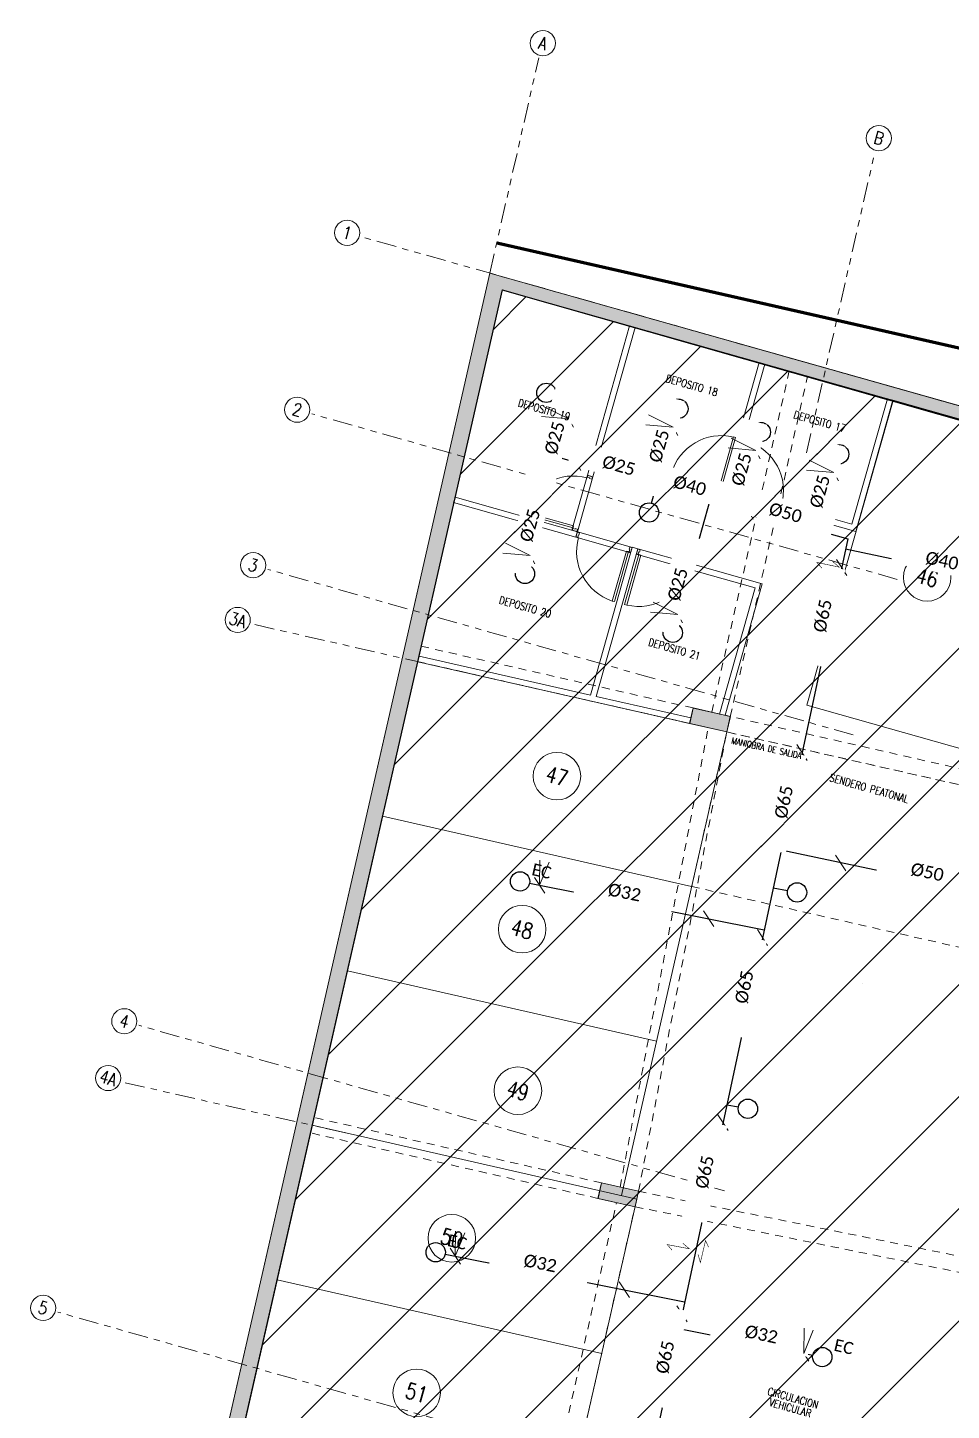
# Model space of a CAD drawing. Header units: inches. Extents: x 0 to 766, y -245 to 236.
# Drawn here: x 99.38 to 113.95, y -186.91 to -165.09 of the extents above; entities that cross this region are included whole.
import ezdxf
from ezdxf.enums import TextEntityAlignment as Align

# ---------------------------------------------------------------- set-up
doc = ezdxf.new("R2010")
doc.units = ezdxf.units.IN
doc.header["$MEASUREMENT"] = 0
for name, pattern in [('CONTINUA', [0]), ('HIDDEN2', [0.1875, 0.125, -0.0625]), ('PHANTOM', [2.5, 1.25, -0.25, 0.25, -0.25, 0.25, -0.25])]:
    doc.linetypes.add(name, pattern=pattern)
for name, color, linetype, lineweight in [('00 SOS 911 - ACCES. ACI', 125, 'Continuous', 9), ('000 SOS 911 - ACCESORIOS ACI', 3, 'Continuous', 20), ('000 SOS 911 ROCIADORES', 5, 'Continuous', 25), ('000 SOS 911 SOPORTES ACI', 3, 'Continuous', 25), ('000 SOS 911 TEXTOS', 4, 'Continuous', 0), ('000 SOS 911 TUBERIA ACI', 1, 'Continuous', 25), ('A-PLACAS', 251, 'Continuous', 9), ('A-TEXTO-INDICACIONES', 251, 'Continuous', 9), ('A-VIGAS', 251, 'HIDDEN2', 9), ('CIRCULACION PEATONAL', 251, 'Continuous', 5), ('EJES', 251, 'PHANTOM', 9), ('HATCH', 251, 'Continuous', 9), ('MUMERACIONESTAC', 251, 'Continuous', 9), ('MURO-BAJO', 251, 'Continuous', 9), ('MUROS', 251, 'Continuous', 9), ('PROYECCIONES', 251, 'HIDDEN2', 9), ('PUERTAS', 251, 'Continuous', 9), ('Tabique 0.09', 251, 'Continuous', 5), ('TEXTO-AMBIENTE', 251, 'Continuous', 9)]:
    doc.layers.add(name, color=color, linetype=linetype, lineweight=lineweight)
doc.layers.add('LAYERYYY', color=7, linetype='Continuous')
doc.layers.add('relleno', color=7, linetype='Continuous')
doc.styles.add('P&R', font='calibril.ttf')
doc.styles.add('ROMANS', font='romans.shx', dxfattribs={"width": 0.8})

# ---------------------------------------------------------------- blocks, each defined once
blk = doc.blocks.new('ESTR_PISO-SS')
at = {"layer": 'HATCH'}
h = blk.add_hatch(color=251, dxfattribs=at)
h.dxf.hatch_style = 1
h.paths.add_polyline_path([(16.428, 16.4), (24.278, 16.4), (24.278, 16.15), (16.428, 16.15)])
h.paths.add_polyline_path([(48.728, 19.44), (44.428, 19.44), (44.428, 18.05), (36.628, 18.05), (36.628, 17.65), (34.728, 17.65), (34.728, 15.94), (31.928, 15.94), (31.928, 15.69), (34.928, 15.69), (34.928, 17.45), (36.828, 17.45), (36.828, 17.85), (44.628, 17.85), (44.628, 19.24), (48.728, 19.24)])
h.paths.add_polyline_path([(8.478, 13.45), (12.478, 13.45), (12.478, 13.12), (12.278, 13.12), (12.278, 13.2), (8.478, 13.2)])
h.paths.add_polyline_path([(23.721, 47.977), (29.109, 49.079), (30.328, 43.124), (30.328, 34.35), (47.128, 34.35), (47.128, 29.35), (48.029, 29.35), (53.644, 25.45), (50.178, 20.459), (50.178, 19.24), (49.978, 19.24), (49.978, 20.521), (53.366, 25.4), (47.967, 29.15), (46.878, 29.15), (46.878, 34.1), (30.078, 34.1), (30.078, 43.098), (28.914, 48.784), (23.771, 47.732)])
h.paths.add_polyline_path([(-8.481, 46.57), (-7.091, 19.845), (-0.802, 20.216), (-0.296, 10.5), (5.028, 10.5), (5.028, 13.2), (5.278, 13.2), (5.278, 10.25), (-0.533, 10.25), (-1.038, 19.952), (-7.327, 19.581), (-8.742, 46.77), (6.203, 46.77), (6.203, 46.57)])
h = blk.add_hatch(color=251, dxfattribs=at)
h.dxf.hatch_style = 1
h.paths.add_polyline_path([(8.478, 18.6), (5.028, 18.6), (5.028, 17.15), (5.278, 17.15), (5.278, 18.35), (8.478, 18.35)])
h.paths.add_polyline_path([(4.028, 23.92), (8.478, 23.92), (8.478, 24.17), (5.278, 24.17), (5.278, 25.35), (5.028, 25.35), (5.028, 24.17), (4.028, 24.17)])
h.paths.add_polyline_path([(12.478, 20.57), (12.478, 22.52), (16.178, 22.52), (16.178, 20.57), (16.378, 20.57), (16.378, 22.52), (16.878, 22.52), (16.878, 22.77), (12.478, 22.77), (12.478, 29.37), (12.278, 29.37), (12.278, 20.57)])
h.paths.add_polyline_path([(15.778, 24.57), (19.078, 24.57), (19.078, 24.82), (15.778, 24.82)])
h.paths.add_polyline_path([(-2.283, 28.477), (-2.882, 28.446), (-2.869, 28.196), (-2.27, 28.227)])
h.paths.add_polyline_path([(-2.023, 23.484), (-2.622, 23.452), (-2.609, 23.203), (-2.01, 23.234)])
h.paths.add_polyline_path([(-2.543, 33.47), (-3.142, 33.439), (-3.129, 33.189), (-2.53, 33.22)])
h.paths.add_polyline_path([(4.028, 33.97), (9.128, 33.97), (9.128, 33.72), (5.378, 33.72), (5.378, 33.32), (5.128, 33.32), (5.128, 33.72), (4.028, 33.72)])
h.paths.add_polyline_path([(4.028, 29.27), (5.028, 29.27), (5.028, 29.87), (5.378, 29.87), (5.378, 29.27), (8.478, 29.27), (8.478, 29.02), (4.028, 29.02)])
h.paths.add_polyline_path([(5.678, 44.02), (6.528, 44.02), (6.528, 43.72), (5.678, 43.72)])
h.paths.add_polyline_path([(6.028, 41.32), (6.028, 40.27), (5.678, 40.27), (5.678, 41.32)])
h.paths.add_polyline_path([(3.178, 41.07), (3.178, 41.67), (2.928, 41.67), (2.928, 41.07)])
h.paths.add_polyline_path([(-3.188, 41.072), (-3.788, 41.041), (-3.775, 40.791), (-3.175, 40.822)])
h.paths.add_polyline_path([(17.728, 41.32), (17.728, 40.27), (17.378, 40.27), (17.378, 41.32)])
h.paths.add_polyline_path([(24.628, 44.795), (24.628, 44.195), (24.378, 44.195), (24.378, 44.795)])
h.paths.add_polyline_path([(24.628, 40.87), (24.628, 40.27), (24.378, 40.27), (24.378, 40.87)])
h.paths.add_polyline_path([(14.278, 33.72), (18.278, 33.72), (18.278, 33.97), (14.278, 33.97)])
h.paths.add_polyline_path([(15.778, 29.37), (19.078, 29.37), (19.078, 29.12), (15.778, 29.12)])
h.paths.add_polyline_path([(23.178, 28.595), (23.778, 28.595), (23.778, 28.845), (23.178, 28.845)])
h.paths.add_polyline_path([(23.178, 33.72), (23.778, 33.72), (23.778, 33.97), (23.178, 33.97)])
h.paths.add_polyline_path([(30.578, 28.725), (31.178, 28.725), (31.178, 28.975), (30.578, 28.975)])
h.paths.add_polyline_path([(36.628, 29.65), (36.628, 28.725), (36.878, 28.725), (36.878, 29.65)])
h.paths.add_polyline_path([(41.753, 30), (41.753, 29.4), (42.003, 29.4), (42.003, 30)])
h.paths.add_polyline_path([(46.878, 23.1), (46.878, 22.5), (47.128, 22.5), (47.128, 23.1)])
h.paths.add_polyline_path([(41.753, 22.75), (41.753, 22.15), (42.003, 22.15), (42.003, 22.75)])
h.paths.add_polyline_path([(28.078, 15.69), (27.828, 15.69), (27.828, 16.4), (28.078, 16.4)])
h.paths.add_polyline_path([(23.178, 20.57), (23.778, 20.57), (23.778, 20.82), (23.178, 20.82)])
h.paths.add_polyline_path([(23.178, 23.47), (23.778, 23.47), (23.778, 23.72), (23.178, 23.72)])
h.paths.add_polyline_path([(30.578, 20.15), (31.178, 20.15), (31.178, 20.4), (30.578, 20.4)])
h.paths.add_polyline_path([(36.628, 22.75), (36.628, 22.15), (36.878, 22.15), (36.878, 22.75)])
h.paths.add_polyline_path([(30.578, 25.2), (31.178, 25.2), (31.178, 25.45), (30.578, 25.45)])
h.paths.add_polyline_path([(18.978, 20.57), (19.578, 20.57), (19.578, 20.82), (18.978, 20.82)])
h.paths.add_polyline_path([(16.428, 12.87), (12.278, 12.87), (12.278, 13.12), (16.178, 13.12), (16.178, 18.52), (12.478, 18.52), (12.478, 15.12), (12.278, 15.12), (12.278, 18.77), (16.428, 18.77)])
h.paths.add_polyline_path([(5.028, 13.45), (8.478, 13.45), (8.478, 13.2), (5.028, 13.2)])
h.paths.add_polyline_path([(6.203, 46.52), (6.203, 46.77), (17.728, 46.77), (17.728, 46.52)])
h.paths.add_polyline_path([(11.553, 40.27), (11.803, 40.27), (11.803, 46.515), (11.553, 46.515)])
at = {"layer": 'A-PLACAS', "elevation": 0}
for points in [[(-8.481, 46.57), (-7.091, 19.845), (-0.802, 20.216), (-0.296, 10.5), (5.028, 10.5), (5.028, 13.2), (5.278, 13.2), (5.278, 10.25), (-0.533, 10.25), (-1.038, 19.952), (-7.327, 19.581), (-8.742, 46.77), (6.203, 46.77), (6.203, 46.57)], [(-3.188, 41.072), (-3.788, 41.041), (-3.775, 40.791), (-3.175, 40.822)], [(-2.543, 33.47), (-3.142, 33.439), (-3.129, 33.189), (-2.53, 33.22)]]:
    blk.add_lwpolyline(points, close=True, dxfattribs=at)
at = {"layer": 'A-VIGAS'}
for p, q in [((-3.788, 41.041, 0), (-8.182, 40.812, 0)), ((-3.175, 40.822, 0), (2.878, 41.137, 0)), ((-3.775, 40.791, 0), (-8.169, 40.562, 0)), ((-2.842, 33.454, 0), (-3.475, 40.807, 0)), ((-2.543, 33.47, 0), (-3.175, 40.822, 0)), ((-2.543, 33.47, 0), (4.028, 33.97, 0)), ((-2.527, 33.221, 0), (4.037, 33.72, 0)), ((-3.142, 33.439, 0), (-7.786, 33.197, 0)), ((-3.129, 33.189, 0), (-7.773, 32.948, 0)), ((-2.582, 28.461, 0), (-2.829, 33.205, 0)), ((-2.53, 33.22, 0), (-2.527, 33.221, 0)), ((-2.283, 28.477, 0), (-2.53, 33.22, 0))]:
    blk.add_line(p, q, dxfattribs=at)
at = {"layer": 'A-VIGAS', "elevation": 0}
for points in [[(-3.488, 41.056), (-3.775, 46.57)], [(2.878, 41.387), (-3.188, 41.072), (-3.475, 46.57)]]:
    blk.add_lwpolyline(points, dxfattribs=at)
blk = doc.blocks.new('P-90 MARCO 3.5x1.5')
at = {"layer": 'PUERTAS'}
for p, q in [((0.038, 0.076), (0.038, 0.896)), ((0.038, 0.896), (0.073, 0.896)), ((0.073, 0.896), (0.073, 0.076)), ((0.038, 0.076), (0.073, 0.076))]:
    blk.add_line(p, q, dxfattribs=at)
at = {"layer": 'PUERTAS', "linetype": 'Continuous'}
for p, q in [((0, 0), (0, 0.076)), ((0, 0.076), (0.028, 0.076)), ((0.028, 0.076), (0.028, 0.038)), ((0.028, 0.038), (0.038, 0.038)), ((0.038, 0.038), (0.038, 0)), ((0.862, 0.038), (0.862, 0)), ((0.872, 0.038), (0.862, 0.038)), ((0.9, 0.076), (0.872, 0.076)), ((0.872, 0.076), (0.872, 0.038)), ((0.9, 0), (0.9, 0.076)), ((0, 0), (0.038, 0)), ((0.9, 0), (0.862, 0))]:
    blk.add_line(p, q, dxfattribs=at)
at = {"layer": 'PUERTAS', "color": 7, "linetype": 'Continuous'}
blk.add_arc((0.038, 0.076), 0.82, 0, 87.5537, dxfattribs=at)
blk = doc.blocks.new('EJE')
at = {"linetype": 'Continuous'}
blk.add_circle((0, 0), 0.5, dxfattribs=at)
at = {"layer": 'A-TEXTO-INDICACIONES', "style": 'ROMANS'}
blk.add_attdef('EJE', text='', height=0.22, rotation=0, dxfattribs=at).set_placement((0.007, 0.028), align=Align.MIDDLE_CENTER)
blk = doc.blocks.new('A$C0ADE16D5')
at = {"layer": 'PROYECCIONES', "color": 252}
blk.add_lwpolyline([(-2.495, -0.163), (-2.104, -6.15), (0.39, -5.987), (0, 0)], close=True, dxfattribs=at)
at = {"layer": 'PROYECCIONES', "color": 252, "char_height": 0.1, "attachment_point": 1, "rotation": 274, "style": 'ROMANS'}
for s, width, insert in [('\\pxql;MANIOBRA DE SALIDA', 3.38466, (-0.055, -0.11)), ('MANIOBRA DE SALIDA', 1.28481, (-2.013, -4.791))]:
    blk.add_mtext_dynamic_manual_height_columns(s, width=width, gutter_width=12.5, heights=[0], dxfattribs=dict(at, insert=insert))
blk = doc.blocks.new('UPR1')
at = {"layer": '000 SOS 911 ROCIADORES'}
blk.add_circle((0, 0), 6, dxfattribs=at)
blk = doc.blocks.new('SPRIG4')
blk.add_circle((0, 0), 6)
at = {"layer": 'LAYERYYY', "insert": (11.62, 12.96), "char_height": 7.5, "width": 9.4411, "attachment_point": 2, "style": 'P&R'}
blk.add_mtext('EC', dxfattribs=at)
blk = doc.blocks.new('000 SOS911 - COLGADORES')
at = {"layer": '000 SOS 911 - ACCESORIOS ACI'}
blk.add_lwpolyline([(2289.82, 2442.904), (2290.031, 2442.693)], dxfattribs=at)
blk = doc.blocks.new('Soporte Longitudinal')
at = {"layer": '000 SOS 911 SOPORTES ACI', "const_width": 0.02}
blk.add_lwpolyline([(-0.14, -0.149), (-0.405, 0), (0.405, 0), (0.197, 0.164)], dxfattribs=at)

msp = doc.modelspace()

# ---------------------------------------------------------------- linework, layer by layer
at = {"layer": '000 SOS 911 - ACCESORIOS ACI'}
for p, q in [((107.454, -178.624, 0), (107.458, -178.228, 0)), ((107.454, -178.624, 0), (107.603, -178.257, 0)), ((106.124, -184.475, 0), (106.128, -184.078, 0)), ((106.124, -184.475, 0), (106.273, -184.107, 0))]:
    msp.add_line(p, q, dxfattribs=at)
at = {"layer": '000 SOS 911 TUBERIA ACI'}
for p, q in [((107.622, -172.302, 0), (107.996, -170.979, 0)), ((107.996, -170.979, 0), (107.707, -170.898, 0)), ((109.221, -172.596, 0), (109.601, -171.253, 0)), ((110.603, -172.678, 0), (110.902, -171.621, 0)), ((107.744, -171.869, 0), (109.302, -172.31, 0)), ((111.838, -173.027, 0), (112.137, -171.97, 0)), ((107.622, -172.302, 0), (107.265, -173.565, 0)), ((109.302, -172.31, 0), (110.145, -172.548, 0)), ((110.023, -172.981, 0), (110.145, -172.548, 0)), ((110.145, -172.548, 0), (112.313, -173.161, 0)), ((109.595, -174.495, 0), (110.023, -172.981, 0)), ((107.294, -178.593, 0), (110.995, -179.327, 0)), ((111.137, -178.662, 0), (111.365, -178.708, 0)), ((112.548, -180.175, 0), (112.548, -180.174, 0)), ((110.405, -182.085, 0), (110.589, -182.121, 0)), ((105.964, -184.443, 0), (109.741, -185.193, 0)), ((109.65, -185.617, 0), (111.763, -186.037, 0))]:
    msp.add_line(p, q, dxfattribs=at)
at = {"layer": '000 SOS 911 TUBERIA ACI', "elevation": 0}
for points in [[(112.313, -173.161), (107.63, -195.079)], [(112.28, -173.317), (118.466, -174.625)], [(111.264, -178.067), (121.905, -180.316)]]:
    msp.add_lwpolyline(points, dxfattribs=at)
at = {"layer": 'CIRCULACION PEATONAL', "color": 251, "linetype": 'CONTINUA', "ltscale": 0.25, "elevation": 0}
for points in [[(117.557, -173.345), (117.843, -172.334), (113.032, -170.974), (111.671, -175.785), (116.483, -177.146)], [(105.531, -175.097), (101.025, -194.916)], [(108.744, -183.518), (110.406, -176.205), (105.531, -175.097)], [(109.852, -178.643), (104.976, -177.534)], [(109.298, -181.081), (104.422, -179.972)], [(108.987, -183.574), (103.868, -182.41)], [(108.987, -183.574), (106.144, -196.08), (101.025, -194.916)], [(108.433, -186.012), (103.314, -184.848)]]:
    msp.add_lwpolyline(points, dxfattribs=at)
at = {"layer": 'EJES', "linetype": 'PHANTOM', "ltscale": 0.25}
for p, q in [((106.668, -168.967, 0), (107.44, -165.569, 0)), ((111.663, -171.803, 0), (112.74, -167.067, 0)), ((113.789, -170.98, 0), (104.647, -168.396, 0)), ((113.096, -173.798, 0), (103.858, -171.186, 0)), ((112.402, -176.252, 0), (103.164, -173.64, 0)), ((106.435, -175.302, 0), (102.92, -174.503, 0)), ((110.369, -183.445, 0), (101.131, -180.833, 0)), ((104.392, -182.529, 0), (100.877, -181.73, 0)), ((109.09, -187.968, 0), (99.852, -185.356, 0))]:
    msp.add_line(p, q, dxfattribs=at)
at = {"layer": 'MUMERACIONESTAC', "linetype": 'Continuous'}
for centre in [(113.567, -173.767, 0), (107.727, -176.903, 0), (107.178, -179.317, 0), (107.111, -181.865, 0), (106.068, -184.192, 0), (105.514, -186.63, 0)]:
    msp.add_circle(centre, 0.375, dxfattribs=at)
at = {"layer": 'MURO-BAJO', "color": 251}
for p, q in [((107.963, -173.022, 0), (108.208, -172.156, 0)), ((108.294, -172.181, 0), (108.05, -173.047, 0)), ((110.334, -172.446, 0), (109.468, -172.201, 0)), ((109.495, -172.105, 0), (110.362, -172.35, 0)), ((111.287, -172.715, 0), (110.421, -172.47, 0)), ((111.313, -172.624, 0), (110.447, -172.379, 0)), ((108.025, -173.134, 0), (108.891, -173.378, 0)), ((108.05, -173.047, 0), (108.92, -173.293, 0)), ((109.844, -173.648, 0), (108.978, -173.403, 0)), ((109.868, -173.561, 0), (109.002, -173.316, 0))]:
    msp.add_line(p, q, dxfattribs=at)
at = {"layer": 'MUROS'}
for p, q in [((106.668, -168.967, 0), (100.632, -195.515, 0)), ((132.228, -176.193, 0), (106.668, -168.967, 0)), ((106.864, -169.23, 0), (106.121, -172.502, 0)), ((106.864, -169.23, 0), (108.874, -169.799, 0)), ((108.961, -169.823, 0), (110.919, -170.377, 0)), ((111.006, -170.401, 0), (112.94, -170.948, 0)), ((113.027, -170.973, 0), (117.843, -172.334, 0)), ((108.208, -172.156, 0), (108.294, -172.181, 0)), ((106.101, -172.589, 0), (105.551, -175.009, 0)), ((100.932, -195.325, 0), (105.531, -175.097, 0)), ((109.821, -176.072, 0), (109.877, -175.828, 0)), ((110.282, -175.92, 0), (109.877, -175.828, 0)), ((110.38, -175.943, 0), (110.462, -175.961, 0)), ((110.462, -175.961, 0), (110.406, -176.205, 0))]:
    msp.add_line(p, q, dxfattribs=at)
at = {"layer": 'MUROS', "elevation": 0}
msp.add_lwpolyline([(108.375, -183.563), (108.43, -183.319), (109.015, -183.452), (108.96, -183.696)], close=True, dxfattribs=at)
at = {"layer": 'PROYECCIONES', "color": 6, "linetype": 'PHANTOM', "ltscale": 0.5, "const_width": 0.05, "elevation": 0}
msp.add_lwpolyline([(164.908, -179.299), (163.462, -187.292, -0.177743), (161.369, -190.858), (155.504, -195.68), (140.885, -191.547), (143.272, -183.105), (143.731, -176.892), (106.776, -168.491)], format="xyb", dxfattribs=at)
at = {"layer": 'Tabique 0.09', "lineweight": 0, "elevation": 0}
for points in [[(110.919, -170.377), (110.919, -170.377), (110.334, -172.446), (110.421, -172.47), (111.006, -170.401)], [(106.096, -172.588), (106.096, -172.588), (108.025, -173.134), (108.05, -173.046), (106.121, -172.502)]]:
    msp.add_lwpolyline(points, close=True, dxfattribs=at)
msp.add_lwpolyline([(113.027, -170.973), (112.442, -173.042), (111.287, -172.715), (111.313, -172.624), (112.381, -172.926), (112.94, -170.948), (113.027, -170.973)], dxfattribs=at)
at = {"layer": 'Tabique 0.09', "lineweight": 0}
for points in [[(108.294, -172.181, 0), (108.208, -172.156, 0), (108.874, -169.799, 0), (108.961, -169.823, 0), (108.403, -171.796, 0), (109.495, -172.105, 0), (109.468, -172.201, 0), (108.376, -171.892, 0), (108.294, -172.181, 0)], [(109.821, -176.074, 0), (109.841, -175.984, 0), (108.344, -175.644, 0), (109.002, -173.316, 0), (108.916, -173.292, 0), (108.256, -175.624, 0), (105.551, -175.008, 0), (105.531, -175.097, 0), (109.821, -176.074, 0)]]:
    msp.add_polyline3d(points, dxfattribs=at)
msp.add_polyline3d([(110.38, -175.943, 0), (110.292, -175.923, 0), (110.854, -173.933, 0), (109.844, -173.648, 0), (109.868, -173.561, 0), (110.965, -173.871, 0)], close=True, dxfattribs=at)

# ---------------------------------------------------------------- block references
at = {"linetype": 'Continuous', "rotation": 73.46111227420867}
msp.add_blockref('A$C0ADE16D5', (110.406, -176.205, 0), dxfattribs=at)
at = {"layer": '00 SOS 911 - ACCES. ACI'}
for p, rotation in [((-2760.197, -1898.972, 0), 344.2139988296181), ((-2758.55, -1899.1, 0), 344.2139988296181), ((-2757.249, -1899.468, 0), 344.2139988296181), ((-2756.015, -1899.817, 0), 344.2139988296181), ((-2760.806, -1901.127, 0), 344.2139988296181), ((-2760.806, -1901.127, 0), 344.2139988296181), ((-2637.771, -2083.739, 0), 347.9335687724205), ((-2758.476, -1902.057, 0), 344.2139988296181), ((-2758.476, -1902.057, 0), 344.2139988296181), ((-2638.395, -2086.658, 0), 347.9335687724205), ((-2635.19, -2092.134, 0), 348.011386793178), ((-2618.219, -2123.291, 0), 348.6563644358752), ((-2615.552, -2123.818, 0), 348.6563644358752), ((-2639.019, -2089.577, 0), 347.9335687724205), ((-2639.643, -2092.497, 0), 347.9335687724205), ((-2619.549, -2129.142, 0), 348.6563644358752), ((-2616.882, -2129.669, 0), 348.6563644358752), ((-2640.287, -2095.511, 0), 347.9335687724205), ((-2635.772, -2099.865, 0), 348.011386793178)]:
    msp.add_blockref('000 SOS911 - COLGADORES', p, dxfattribs=dict(at, rotation=rotation))
at = {"layer": '000 SOS 911 ROCIADORES', "xscale": 0.0254, "yscale": 0.0254, "zscale": 0.0254}
for name, p, rotation in [('UPR1', (107.56, -170.856, 0), 344.2139988296181), ('UPR1', (109.642, -171.107, 0), 344.2139988296181), ('UPR1', (110.943, -171.475, 0), 344.2139988296181), ('UPR1', (112.178, -171.824, 0), 344.2139988296181), ('UPR1', (109.18, -172.743, 0), 344.2139988296181), ('UPR1', (107.223, -173.712, 0), 344.2139988296181), ('UPR1', (109.554, -174.641, 0), 344.2139988296181), ('SPRIG4', (107.145, -178.563, 0), 347.1925173436644), ('UPR1', (111.515, -178.737, 0), 344.2139988296181), ('UPR1', (110.739, -182.15, 0), 344.2139988296181), ('SPRIG4', (105.814, -184.414, 0), 347.1925173436644), ('SPRIG4', (111.912, -186.066, 0), 347.1925173436644)]:
    msp.add_blockref(name, p, dxfattribs=dict(at, rotation=rotation))
at = {"layer": '000 SOS 911 SOPORTES ACI', "yscale": 0.4394531249999999}
for p, xscale, zscale, rotation in [((109.641, -184.325, 0), 0.4394531249999999, 0.4394531249999999, 169.1716222499441), ((110.03, -184.402, 0), -0.4394531249999999, 0.439453125, 256.9430735140165)]:
    msp.add_blockref('Soporte Longitudinal', p, dxfattribs=dict(at, xscale=xscale, zscale=zscale, rotation=rotation))
at = {"layer": 'CIRCULACION PEATONAL', "color": 251, "linetype": 'CONTINUA', "ltscale": 0.25, "rotation": 344.2139988296181}
msp.add_blockref('ESTR_PISO-SS', (102.356, -216.351, 0), dxfattribs=at)
at = {"layer": 'EJES'}
ref = msp.add_blockref('EJE', (107.505, -165.34, 0), dxfattribs=dict(at, xscale=0.3968999999924565, yscale=0.3968999999924565, zscale=0.3968999999924565, rotation=164.2139988296182))
ref.add_attrib('EJE', 'A', dxfattribs={"color": 1, "height": 0.2, "rotation": 344.214, "style": 'ROMANS', "width": 0.8}).set_placement((107.505, -165.34, 0), align=Align.MIDDLE_CENTER)
ref = msp.add_blockref('EJE', (112.805, -166.838, 0), dxfattribs=dict(at, xscale=0.3968999999924565, yscale=0.3968999999924565, zscale=0.3968999999924565, rotation=164.2139988296182))
ref.add_attrib('EJE', 'B', dxfattribs={"color": 1, "height": 0.2, "rotation": 344.214, "style": 'ROMANS', "width": 0.8}).set_placement((112.805, -166.838, 0), align=Align.MIDDLE_CENTER)
ref = msp.add_blockref('EJE', (104.418, -168.331, 0), dxfattribs=dict(at, xscale=0.3968999999924565, yscale=0.3968999999924565, zscale=0.3968999999924565, rotation=164.2139988296182))
ref.add_attrib('EJE', '1', dxfattribs={"color": 1, "height": 0.2, "rotation": 344.214, "style": 'ROMANS', "width": 0.8}).set_placement((104.418, -168.331, 0), align=Align.MIDDLE_CENTER)
ref = msp.add_blockref('EJE', (103.629, -171.122, 0), dxfattribs=dict(at, xscale=0.3968999999924565, yscale=0.3968999999924565, zscale=0.3968999999924565, rotation=164.2139988296182))
ref.add_attrib('EJE', '2', dxfattribs={"color": 1, "height": 0.2, "rotation": 344.214, "style": 'ROMANS', "width": 0.8}).set_placement((103.629, -171.122, 0), align=Align.MIDDLE_CENTER)
ref = msp.add_blockref('EJE', (102.935, -173.575, 0), dxfattribs=dict(at, xscale=0.3968999999924565, yscale=0.3968999999924565, zscale=0.3968999999924565, rotation=164.2139988296182))
ref.add_attrib('EJE', '3', dxfattribs={"color": 1, "height": 0.2, "rotation": 344.214, "style": 'ROMANS', "width": 0.8}).set_placement((102.935, -173.575, 0), align=Align.MIDDLE_CENTER)
ref = msp.add_blockref('EJE', (102.691, -174.438, 0), dxfattribs=dict(at, xscale=0.3968999999924565, yscale=0.3968999999924565, zscale=0.3968999999924565, rotation=164.2139988296182))
ref.add_attrib('EJE', '3A', dxfattribs={"color": 1, "height": 0.2, "rotation": 344.214, "style": 'ROMANS', "width": 0.8}).set_placement((102.691, -174.438, 0), align=Align.MIDDLE_CENTER)
ref = msp.add_blockref('EJE', (100.902, -180.769, 0), dxfattribs=dict(at, xscale=0.3968999999924565, yscale=0.3968999999924565, zscale=0.3968999999924565, rotation=164.2139988296182))
ref.add_attrib('EJE', '4', dxfattribs={"color": 1, "height": 0.2, "rotation": 344.214, "style": 'ROMANS', "width": 0.8}).set_placement((100.902, -180.769, 0), align=Align.MIDDLE_CENTER)
ref = msp.add_blockref('EJE', (100.648, -181.665, 0), dxfattribs=dict(at, xscale=0.3968999999924565, yscale=0.3968999999924565, zscale=0.3968999999924565, rotation=164.2139988296182))
ref.add_attrib('EJE', '4A', dxfattribs={"color": 1, "height": 0.2, "rotation": 344.214, "style": 'ROMANS', "width": 0.8}).set_placement((100.648, -181.665, 0), align=Align.MIDDLE_CENTER)
ref = msp.add_blockref('EJE', (99.623, -185.291, 0), dxfattribs=dict(at, xscale=0.3968999999924565, yscale=0.3968999999924565, zscale=0.3968999999924565, rotation=164.2139988296182))
ref.add_attrib('EJE', '5', dxfattribs={"color": 1, "height": 0.2, "rotation": 344.214, "style": 'ROMANS', "width": 0.8}).set_placement((99.623, -185.291, 0), align=Align.MIDDLE_CENTER)
at = {"layer": 'PUERTAS', "linetype": 'Continuous', "extrusion": (-5.30146e-08, -2.24525e-08, -1), "zscale": -1, "rotation": 15.78655822798116}
msp.add_blockref('P-90 MARCO 3.5x1.5', (-110.338, -172.434, 0), dxfattribs=at)
at = {"layer": 'PUERTAS', "linetype": 'Continuous', "extrusion": (-3.34113e-08, 4.68866e-08, 1), "rotation": 344.2135925793472}
msp.add_blockref('P-90 MARCO 3.5x1.5', (110.423, -172.461, 0), dxfattribs=at)
at = {"layer": 'PUERTAS', "linetype": 'Continuous', "extrusion": (4.6886e-08, 3.34121e-08, -1), "xscale": -1, "zscale": -1, "rotation": 285.7854441127826}
msp.add_blockref('P-90 MARCO 3.5x1.5', (-108.043, -173.045, 0), dxfattribs=at)
at = {"layer": 'PUERTAS', "linetype": 'Continuous', "extrusion": (3.34117e-08, -4.68863e-08, 1), "rotation": 164.2140742332823}
msp.add_blockref('P-90 MARCO 3.5x1.5', (108.914, -173.298, 0), dxfattribs=at)
at = {"layer": 'PUERTAS', "linetype": 'Continuous', "extrusion": (-5.30144e-08, -2.24529e-08, 1), "xscale": -1, "rotation": 164.2139234259541}
msp.add_blockref('P-90 MARCO 3.5x1.5', (109.001, -173.322, 0), dxfattribs=at)

# ---------------------------------------------------------------- texts
at = {"layer": 'CIRCULACION PEATONAL', "color": 6, "insert": (112.653, -177.095, 0), "char_height": 0.12, "attachment_point": 5, "rotation": 344.214, "style": 'ROMANS'}
msp.add_mtext_dynamic_manual_height_columns('SENDERO PEATONAL', width=1.45034, gutter_width=1.75, heights=[0], dxfattribs=at)
at = {"layer": 'MUMERACIONESTAC', "linetype": 'Continuous', "style": 'ROMANS', "width": 0.8}
for s, p in [('46', (113.567, -173.767, 0)), ('47', (107.727, -176.903, 0)), ('48', (107.178, -179.317, 0)), ('49', (107.111, -181.865, 0)), ('50', (106.068, -184.192, 0)), ('51', (105.514, -186.63, 0))]:
    msp.add_text(s, height=0.25, rotation=344.214, dxfattribs=at).set_placement(p, align=Align.MIDDLE_CENTER)
at = {"layer": 'TEXTO-AMBIENTE', "color": 251, "char_height": 0.12, "attachment_point": 1, "rotation": 344.214, "line_spacing_factor": 0.8, "style": 'ROMANS'}
for s, width, insert in [('\\pxqc;DEPOSITO 18', 1.42809, (109.184, -170.486, 0)), ('\\pxqc;DEPOSITO 19', 1.42123, (106.858, -170.871, 0)), ('\\pxqc;DEPOSITO 17', 1.42123, (111.205, -171.058, 0)), ('\\pxqc;DEPOSITO 20', 1.42123, (106.559, -173.982, 0)), ('\\pxqc;DEPOSITO 21', 1.42123, (108.913, -174.647, 0))]:
    msp.add_mtext_dynamic_manual_height_columns(s, width=width, gutter_width=15, heights=[0], dxfattribs=dict(at, insert=insert))
at = {"layer": 'TEXTO-AMBIENTE', "color": 251, "linetype": 'ByBlock', "insert": (110.817, -186.471, 0), "char_height": 0.12, "attachment_point": 1, "rotation": 344.214, "line_spacing_factor": 0.8, "style": 'ROMANS'}
msp.add_mtext_dynamic_manual_height_columns('\\pxqc;CIRCULACION VEHICULAR', width=1.35266, gutter_width=15, heights=[0], dxfattribs=at)

# ---------------------------------------------------------------- next in the draw order: texts
at = {"layer": '000 SOS 911 TEXTOS', "char_height": 0.2, "width": 1.37103, "attachment_point": 5, "style": 'P&R', "bg_fill": 2}
for s, insert, rotation in [('\\A1;%%C25', (107.697, -171.569, 0), 74.214), ('\\A1;%%C25', (109.344, -171.696, 0), 74.214), ('\\A1;%%C25', (110.644, -172.064, 0), 74.214), ('\\A1;%%C25', (111.879, -172.413, 0), 74.214), ('\\A1;%%C25', (109.637, -173.878, 0), 74.214), ('\\A1;%%C40', (113.801, -173.508, 0), 348.0114), ('\\A1;%%C65', (111.923, -174.375, 0), 77.9336), ('\\A1;%%C65', (111.311, -177.312, 0), 77.9336), ('\\A1;%%C50', (113.568, -178.42, 0), 348.0114), ('\\A1;%%C32', (108.792, -178.741, 0), 348.6564), ('\\A1;%%C65', (110.687, -180.231, 0), 77.9336), ('\\A1;%%C65', (110.063, -183.15, 0), 77.9336), ('\\A1;%%C32', (107.462, -184.591, 0), 348.6564), ('\\A1;%%C65', (109.439, -186.07, 0), 77.9336), ('\\A1;%%C32', (110.95, -185.712, 0), 348.0114)]:
    msp.add_mtext(s, dxfattribs=dict(at, insert=insert, rotation=rotation))

# ---------------------------------------------------------------- next in the draw order: linework, layer by layer
at = {"layer": '000 SOS 911 - ACCESORIOS ACI'}
for q in [(111.626, -185.612, 0), (111.771, -185.641, 0)]:
    msp.add_line((111.622, -186.008, 0), q, dxfattribs=at)
at = {"layer": '000 SOS 911 - ACCESORIOS ACI', "color": 4, "elevation": 0}
for points in [[(107.526, -171.074), (107.914, -171.268), (107.482, -171.23)], [(109.172, -171.202), (109.561, -171.396), (109.128, -171.358)], [(110.473, -171.57), (110.862, -171.764), (110.429, -171.725)], [(111.708, -171.919), (112.097, -172.113), (111.664, -172.074)], [(109.247, -174.159), (109.635, -174.353), (109.203, -174.314)]]:
    msp.add_lwpolyline(points, dxfattribs=at)

# ---------------------------------------------------------------- next in the draw order: block references
at = {"layer": '00 SOS 911 - ACCES. ACI', "rotation": 344.2139988296181}
for p in [(-2760.078, -1899.655, 0), (-2757.361, -1900.423, 0)]:
    msp.add_blockref('000 SOS911 - COLGADORES', p, dxfattribs=at)
at = {"layer": '000 SOS 911 SOPORTES ACI', "xscale": 0.4394531249999999, "yscale": 0.4394531249999999, "zscale": 0.4394531249999999, "rotation": 168.1930883202257}
msp.add_blockref('Soporte Longitudinal', (112.003, -173.568, 0), dxfattribs=at)

# ---------------------------------------------------------------- next in the draw order: texts
at = {"layer": '000 SOS 911 TEXTOS', "insert": (107.307, -172.949, 0), "char_height": 0.2, "width": 1.37103, "attachment_point": 5, "rotation": 74.214, "style": 'P&R', "bg_fill": 2}
msp.add_mtext('\\A1;%%C25', dxfattribs=at)

# ---------------------------------------------------------------- next in the draw order: linework, layer by layer
at = {"layer": '000 SOS 911 - ACCESORIOS ACI', "color": 4, "elevation": 0}
msp.add_lwpolyline([(106.917, -173.229), (107.305, -173.423), (106.873, -173.385)], dxfattribs=at)

# ---------------------------------------------------------------- next in the draw order: texts
at = {"layer": '000 SOS 911 TEXTOS', "char_height": 0.2, "width": 1.37103, "attachment_point": 5, "rotation": 344.214, "style": 'P&R', "bg_fill": 2}
for s, insert in [('\\A1;{\\C256;%%C25}', (108.702, -172.008, 0)), ('\\A1;%%C50', (111.331, -172.751, 0))]:
    msp.add_mtext(s, dxfattribs=dict(at, insert=insert))

# ---------------------------------------------------------------- next in the draw order: texts
at = {"layer": '000 SOS 911 TEXTOS', "insert": (109.821, -172.324, 0), "char_height": 0.2, "width": 1.37103, "attachment_point": 5, "rotation": 344.214, "style": 'P&R', "bg_fill": 2}
msp.add_mtext('\\A1;%%C40', dxfattribs=at)

# ---------------------------------------------------------------- next in the draw order: hatches: boundary and pattern name
at = {"layer": 'relleno'}
h = msp.add_hatch(dxfattribs=at)
h.set_pattern_fill('ANSI31', color=4, scale=10)
h.set_pattern_definition([(45, (-1944.2017, 1291.7709), (-0.8838835, 0.8838835), [])])
h.paths.add_polyline_path([(132.071, -176.409), (106.87, -169.232), (101.149, -194.37), (109.332, -196.23), (108.203, -201.955), (124.974, -206.015)])

# ---------------------------------------------------------------- next in the draw order: linework, layer by layer
at = {"layer": '000 SOS 911 SOPORTES ACI', "color": 4, "elevation": 0}
msp.add_lwpolyline([(106.864, -169.23), (132.071, -176.409), (124.974, -206.015), (108.203, -201.955), (109.332, -196.23), (101.149, -194.37), (106.87, -169.232)], dxfattribs=at)
msp.add_lwpolyline([(106.864, -169.23), (132.071, -176.409), (124.974, -206.015), (108.203, -201.955), (109.332, -196.23), (101.149, -194.37), (106.87, -169.232)], dxfattribs=at)
at = {"layer": '000 SOS 911 SOPORTES ACI', "elevation": 0}
msp.add_lwpolyline([(106.864, -169.23), (132.071, -176.409), (124.974, -206.015), (106.006, -201.423)], dxfattribs=at)

doc.saveas('drawing.dxf')
